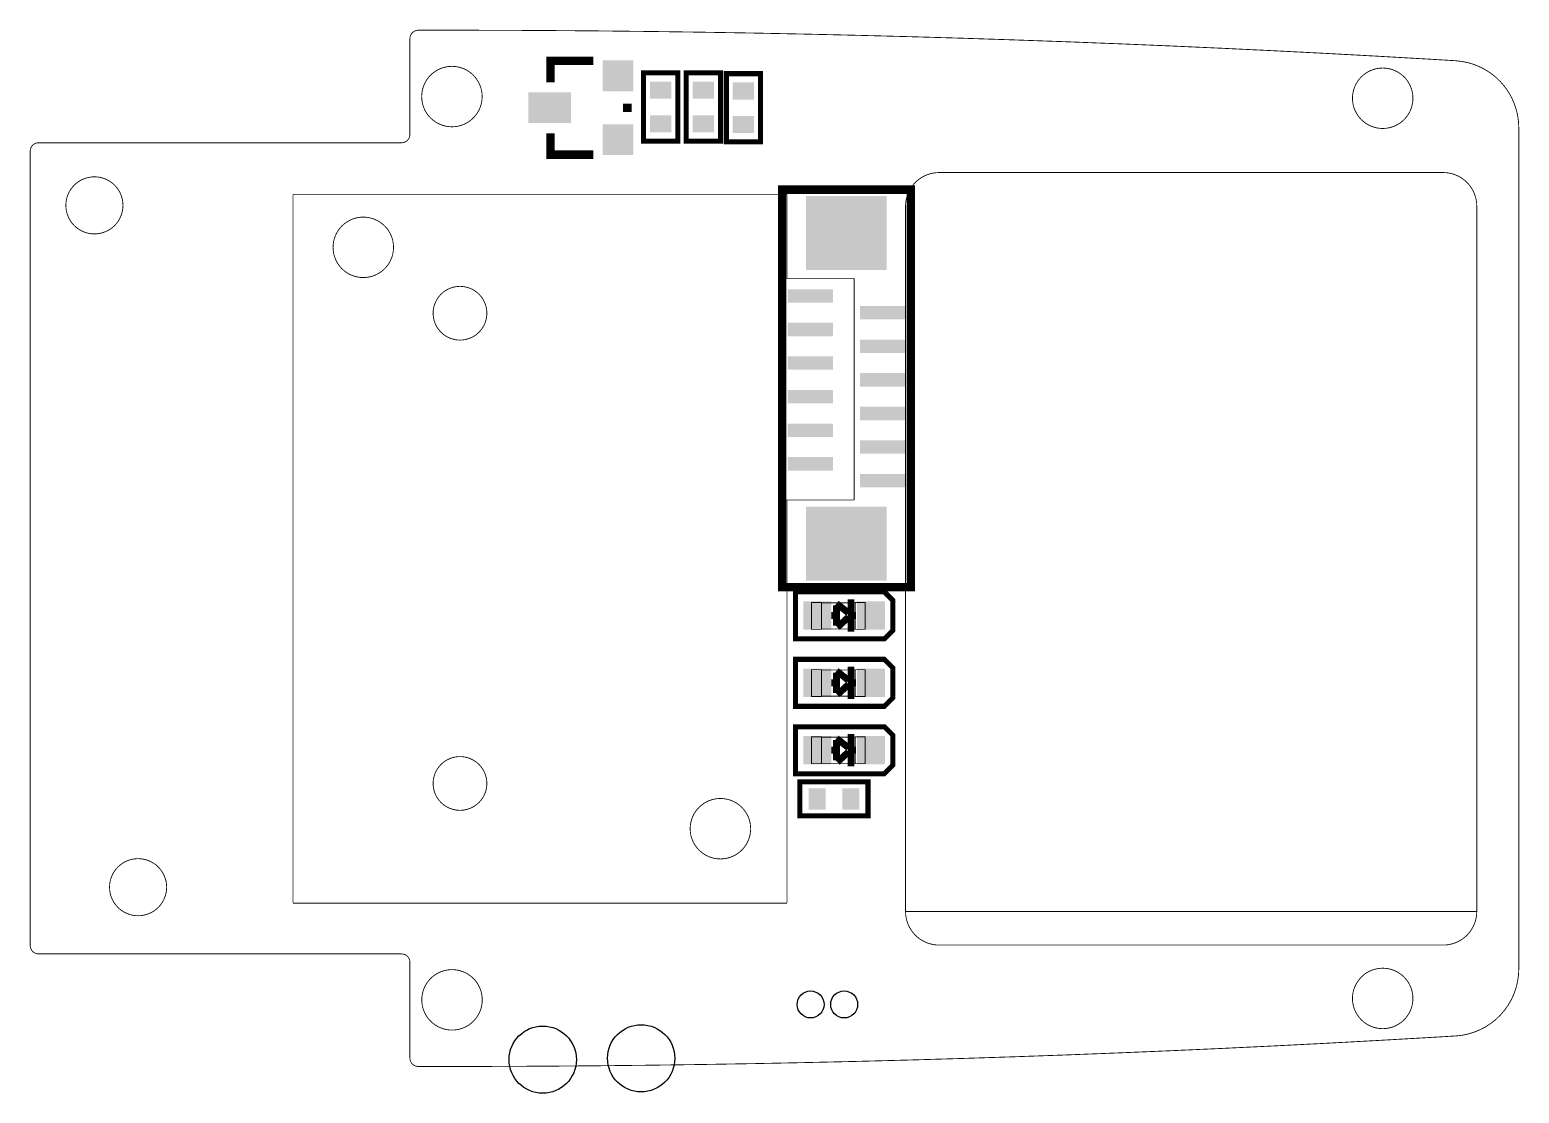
# Model space of a CAD drawing. Extents: x 19.13 to 20.87, y 15.38 to 16.62.
import ezdxf

# ---------------------------------------------------------------- set-up
doc = ezdxf.new("R2010")
doc.units = 0
doc.layers.get('0').update_dxf_attribs({"linetype": 'CONTINUOUS'})
doc.layers.add('GEN000_PHO', color=7, linetype='CONTINUOUS')

# ---------------------------------------------------------------- blocks, each defined once
blk = doc.blocks.new('SQUARE_37')
blk.add_solid([(0.018, 0.018), (0.018, -0.018), (-0.018, 0.018), (-0.018, -0.018)])
blk = doc.blocks.new('ROUND_65')
blk.add_circle((0, 0), 0.0394)
blk = doc.blocks.new('SQUARE_208')
blk.add_solid([(0.0165, 0.0165), (0.0165, -0.0165), (-0.0165, 0.0165), (-0.0165, -0.0165)])
blk = doc.blocks.new('ROUND_236')
blk.add_circle((0, 0), 0.0158)
blk = doc.blocks.new('RECTANGLE_248')
blk.add_solid([(0.01, 0.0125), (0.01, -0.0125), (-0.01, 0.0125), (-0.01, -0.0125)])
blk = doc.blocks.new('RECTANGLE_249')
blk.add_solid([(0.0125, 0.01), (0.0125, -0.01), (-0.0125, 0.01), (-0.0125, -0.01)])
blk = doc.blocks.new('RECTANGLE_255')
blk.add_solid([(0.025, 0.018), (0.025, -0.018), (-0.025, 0.018), (-0.025, -0.018)])
blk = doc.blocks.new('RECTANGLE_262')
blk.add_solid([(0.026575, 0.007875), (0.026575, -0.007875), (-0.026575, 0.007875), (-0.026575, -0.007875)])
blk = doc.blocks.new('RECTANGLE_263')
blk.add_solid([(0.047245, 0.043305), (0.047245, -0.043305), (-0.047245, 0.043305), (-0.047245, -0.043305)])

msp = doc.modelspace()

# ---------------------------------------------------------------- linework, layer by layer
at = {"layer": 'GEN000_PHO', "const_width": 0.001}
for points in [[(19.58266, 16.62272, 0.4136187), (19.57283, 16.61288)], [(20.87205, 16.50836, 0.3964581), (20.79811, 16.58695)], [(19.1378, 16.49081, 0.4142159), (19.12795, 16.48097)], [(19.56299, 16.49081, 0.4142159), (19.57283, 16.50066)], [(20.19291, 16.45592, 0.4142136), (20.15354, 16.41655)], [(20.82283, 16.41655, 0.4142136), (20.78346, 16.45592)], [(20.15354, 15.58978, 0.4142136), (20.19291, 15.55041)], [(20.78346, 15.55041, 0.4142136), (20.82283, 15.58978)], [(19.12795, 15.54987, 0.4142159), (19.1378, 15.54003)], [(19.57283, 15.53018, 0.4142159), (19.56299, 15.54003)], [(20.79811, 15.44389, 0.3964581), (20.87205, 15.52248)], [(19.57283, 15.41796, 0.4136187), (19.58266, 15.40812)]]:
    msp.add_lwpolyline(points, format="xyb", dxfattribs=at)
at = {"layer": 'GEN000_PHO'}
for points, const_width in [([(19.57283, 16.50066), (19.57283, 16.61288)], 0.001), ([(19.58266, 16.62272), (19.61317, 16.62275), (19.67397, 16.62265), (19.73476, 16.62237), (19.79555, 16.62189), (19.85634, 16.62123), (19.91713, 16.62038), (19.97792, 16.61935), (20.0387, 16.61812), (20.09948, 16.61671), (20.16025, 16.61511), (20.22102, 16.61332), (20.28178, 16.61134), (20.34253, 16.60918), (20.40328, 16.60683), (20.46402, 16.60429), (20.52476, 16.60156), (20.58548, 16.59865), (20.6462, 16.59555), (20.7069, 16.59226), (20.7676, 16.58878), (20.79805, 16.58696)], 0.001), ([(19.73762, 16.56179), (19.73762, 16.58679), (19.78762, 16.58679)], 0.01), ([(19.88662, 16.57279), (19.88662, 16.49279), (19.84662, 16.49279), (19.84662, 16.57279), (19.88662, 16.57279)], 0.006), ([(19.93662, 16.57279), (19.93662, 16.49279), (19.89662, 16.49279), (19.89662, 16.57279), (19.93662, 16.57279)], 0.006), ([(19.94362, 16.49179), (19.94362, 16.57179), (19.98362, 16.57179), (19.98362, 16.49179), (19.94362, 16.49179)], 0.006), ([(19.82762, 16.52679), (19.82762, 16.53679)], 0.01), ([(20.87205, 16.50836), (20.87205, 15.52248)], 0.001), ([(19.1378, 16.49081), (19.56299, 16.49081)], 0.001), ([(19.73762, 16.50179), (19.73762, 16.47679), (19.78762, 16.47679)], 0.01), ([(19.12795, 15.54987), (19.12795, 16.48097)], 0.001), ([(20.78346, 16.45592), (20.19291, 16.45592)], 0.001), ([(20.00891, 15.96998), (20.00891, 16.43573), (20.15969, 16.43573), (20.15969, 15.96998), (20.00891, 15.96998)], 0.01), ([(19.43583, 16.43033), (20.01457, 16.43033)], 0.001), ([(19.43583, 15.59962), (19.43583, 16.43033)], 0.001), ([(20.01063, 15.98151), (20.01063, 16.42246)], 0.001), ([(20.01457, 16.43033), (20.01457, 16.33191)], 0.001), ([(20.15354, 16.41655), (20.15354, 15.58978)], 0.001), ([(20.82283, 16.41655), (20.82283, 15.58978)], 0.001), ([(20.09331, 16.33191), (20.01063, 16.33191)], 0.001), ([(20.09331, 16.07206), (20.09331, 16.33191)], 0.001), ([(20.01063, 16.07206), (20.09331, 16.07206)], 0.001), ([(20.01457, 16.07206), (20.01457, 15.59962)], 0.001), ([(20.02454, 15.96435), (20.12871, 15.96435), (20.13871, 15.95435), (20.13871, 15.91923), (20.12871, 15.90923), (20.02454, 15.90923), (20.02454, 15.96435)], 0.00591), ([(20.04331, 15.95198), (20.05512, 15.95198)], 0.001), ([(20.04331, 15.92049), (20.04331, 15.95198)], 0.001), ([(20.05512, 15.92049), (20.05512, 15.95198)], 0.001), ([(20.05512, 15.95159), (20.09449, 15.95159)], 0.001), ([(20.07262, 15.95079), (20.08662, 15.93979)], 0.008), ([(20.07262, 15.94879), (20.07262, 15.92479)], 0.008), ([(20.08962, 15.95579), (20.08962, 15.91779)], 0.008), ([(20.09449, 15.95198), (20.1063, 15.95198)], 0.001), ([(20.09449, 15.92049), (20.09449, 15.95198)], 0.001), ([(20.1063, 15.92049), (20.1063, 15.95198)], 0.001), ([(20.07062, 15.93679), (20.06662, 15.93679)], 0.008), ([(20.07362, 15.92279), (20.08662, 15.93479)], 0.008), ([(20.08962, 15.93679), (20.09562, 15.93679)], 0.008), ([(20.04331, 15.92049), (20.05512, 15.92049)], 0.001), ([(20.05512, 15.92088), (20.09449, 15.92088)], 0.001), ([(20.09449, 15.92049), (20.1063, 15.92049)], 0.001), ([(20.02454, 15.88535), (20.12871, 15.88535), (20.13871, 15.87535), (20.13871, 15.84023), (20.12871, 15.83023), (20.02454, 15.83023), (20.02454, 15.88535)], 0.00591), ([(20.08962, 15.87679), (20.08962, 15.83879)], 0.008), ([(20.04331, 15.87324), (20.05512, 15.87324)], 0.001), ([(20.04331, 15.84175), (20.04331, 15.87324)], 0.001), ([(20.05512, 15.84175), (20.05512, 15.87324)], 0.001), ([(20.05512, 15.87285), (20.09449, 15.87285)], 0.001), ([(20.07262, 15.87179), (20.08662, 15.86079)], 0.008), ([(20.07262, 15.86979), (20.07262, 15.84579)], 0.008), ([(20.09449, 15.87324), (20.1063, 15.87324)], 0.001), ([(20.09449, 15.84175), (20.09449, 15.87324)], 0.001), ([(20.1063, 15.84175), (20.1063, 15.87324)], 0.001), ([(20.07062, 15.85779), (20.06662, 15.85779)], 0.008), ([(20.07362, 15.84379), (20.08662, 15.85579)], 0.008), ([(20.08962, 15.85779), (20.09562, 15.85779)], 0.008), ([(20.04331, 15.84175), (20.05512, 15.84175)], 0.001), ([(20.05512, 15.84214), (20.09449, 15.84214)], 0.001), ([(20.09449, 15.84175), (20.1063, 15.84175)], 0.001), ([(20.02454, 15.80635), (20.12871, 15.80635), (20.13871, 15.79635), (20.13871, 15.76123), (20.12871, 15.75123), (20.02454, 15.75123), (20.02454, 15.80635)], 0.00591), ([(20.04331, 15.7945), (20.05512, 15.7945)], 0.001), ([(20.04331, 15.76301), (20.04331, 15.7945)], 0.001), ([(20.05512, 15.76301), (20.05512, 15.7945)], 0.001), ([(20.05512, 15.79411), (20.09449, 15.79411)], 0.001), ([(20.07262, 15.79279), (20.08662, 15.78179)], 0.008), ([(20.07262, 15.79079), (20.07262, 15.76679)], 0.008), ([(20.08962, 15.79779), (20.08962, 15.75979)], 0.008), ([(20.09449, 15.7945), (20.1063, 15.7945)], 0.001), ([(20.09449, 15.76301), (20.09449, 15.7945)], 0.001), ([(20.1063, 15.76301), (20.1063, 15.7945)], 0.001), ([(20.07062, 15.77879), (20.06662, 15.77879)], 0.008), ([(20.07362, 15.76479), (20.08662, 15.77679)], 0.008), ([(20.08962, 15.77879), (20.09562, 15.77879)], 0.008), ([(20.04331, 15.76301), (20.05512, 15.76301)], 0.001), ([(20.05512, 15.7634), (20.09449, 15.7634)], 0.001), ([(20.09449, 15.76301), (20.1063, 15.76301)], 0.001), ([(20.10962, 15.70179), (20.02962, 15.70179), (20.02962, 15.74179), (20.10962, 15.74179), (20.10962, 15.70179)], 0.006), ([(20.01457, 15.59962), (19.43583, 15.59962)], 0.001), ([(20.82283, 15.58978), (20.15354, 15.58978)], 0.001), ([(20.19291, 15.55041), (20.78346, 15.55041)], 0.001), ([(19.56299, 15.54003), (19.1378, 15.54003)], 0.001), ([(19.57283, 15.41796), (19.57283, 15.53018)], 0.001), ([(20.79805, 15.44388), (20.7676, 15.44206), (20.7069, 15.43858), (20.6462, 15.43529), (20.58548, 15.43219), (20.52476, 15.42928), (20.46402, 15.42655), (20.40328, 15.42401), (20.34253, 15.42166), (20.28178, 15.4195), (20.22102, 15.41752), (20.16025, 15.41573), (20.09948, 15.41413), (20.0387, 15.41272), (19.97792, 15.41149), (19.91713, 15.41046), (19.85634, 15.40961), (19.79555, 15.40895), (19.73476, 15.40847), (19.67397, 15.40819), (19.61317, 15.40809), (19.58266, 15.40812)], 0.001)]:
    msp.add_lwpolyline(points, dxfattribs=dict(at, const_width=const_width))
at = {"layer": 'GEN000_PHO', "const_width": 0.001}
for points in [[(19.58662, 16.54495, 1), (19.65748, 16.54495, 1)], [(20.67717, 16.54298, 1), (20.74803, 16.54298, 1)], [(19.1697, 16.41744, 1), (19.23662, 16.41744, 1)], [(19.48277, 16.36823, 1), (19.55363, 16.36823, 1)], [(19.60001, 16.29101, 1), (19.66299, 16.29101, 1)], [(19.60001, 15.73983, 1), (19.66299, 15.73983, 1)], [(19.90118, 15.68679, 1), (19.97206, 15.68679, 1)], [(19.22088, 15.61823, 1), (19.2878, 15.61823, 1)], [(19.58674, 15.48619, 1), (19.6576, 15.48619, 1)], [(20.67717, 15.48786, 1), (20.74803, 15.48786, 1)]]:
    msp.add_lwpolyline(points, format="xyb", close=True, dxfattribs=at)

# ---------------------------------------------------------------- block references
at = {"layer": 'GEN000_PHO'}
for name, p in [('SQUARE_37', (19.81662, 16.56929)), ('RECTANGLE_249', (19.86662, 16.55247)), ('RECTANGLE_249', (19.91662, 16.55247)), ('RECTANGLE_249', (19.96362, 16.55147)), ('RECTANGLE_255', (19.73662, 16.53179)), ('SQUARE_37', (19.81662, 16.49429)), ('RECTANGLE_249', (19.86662, 16.5131)), ('RECTANGLE_249', (19.91662, 16.5131)), ('RECTANGLE_249', (19.96362, 16.5121)), ('RECTANGLE_263', (20.0843, 16.38514)), ('RECTANGLE_262', (20.04198, 16.31132)), ('RECTANGLE_262', (20.12662, 16.29164)), ('RECTANGLE_262', (20.04198, 16.27195)), ('RECTANGLE_262', (20.12662, 16.25227)), ('RECTANGLE_262', (20.04198, 16.23258)), ('RECTANGLE_262', (20.12662, 16.2129)), ('RECTANGLE_262', (20.04198, 16.19321)), ('RECTANGLE_262', (20.12662, 16.17353)), ('RECTANGLE_262', (20.04198, 16.15384)), ('RECTANGLE_262', (20.12662, 16.13416)), ('RECTANGLE_262', (20.04198, 16.11447)), ('RECTANGLE_262', (20.12662, 16.09479)), ('RECTANGLE_263', (20.0843, 16.02097)), ('SQUARE_208', (20.05012, 15.93679)), ('SQUARE_208', (20.11312, 15.93679)), ('SQUARE_208', (20.05012, 15.85779)), ('SQUARE_208', (20.11312, 15.85779)), ('SQUARE_208', (20.05012, 15.77879)), ('SQUARE_208', (20.11312, 15.77879)), ('RECTANGLE_248', (20.04994, 15.72179)), ('RECTANGLE_248', (20.08931, 15.72179)), ('ROUND_236', (20.04225, 15.48079)), ('ROUND_236', (20.08162, 15.48079)), ('ROUND_65', (19.72846, 15.41612)), ('ROUND_65', (19.84381, 15.41769))]:
    msp.add_blockref(name, p, dxfattribs=at)

doc.saveas('drawing.dxf')
